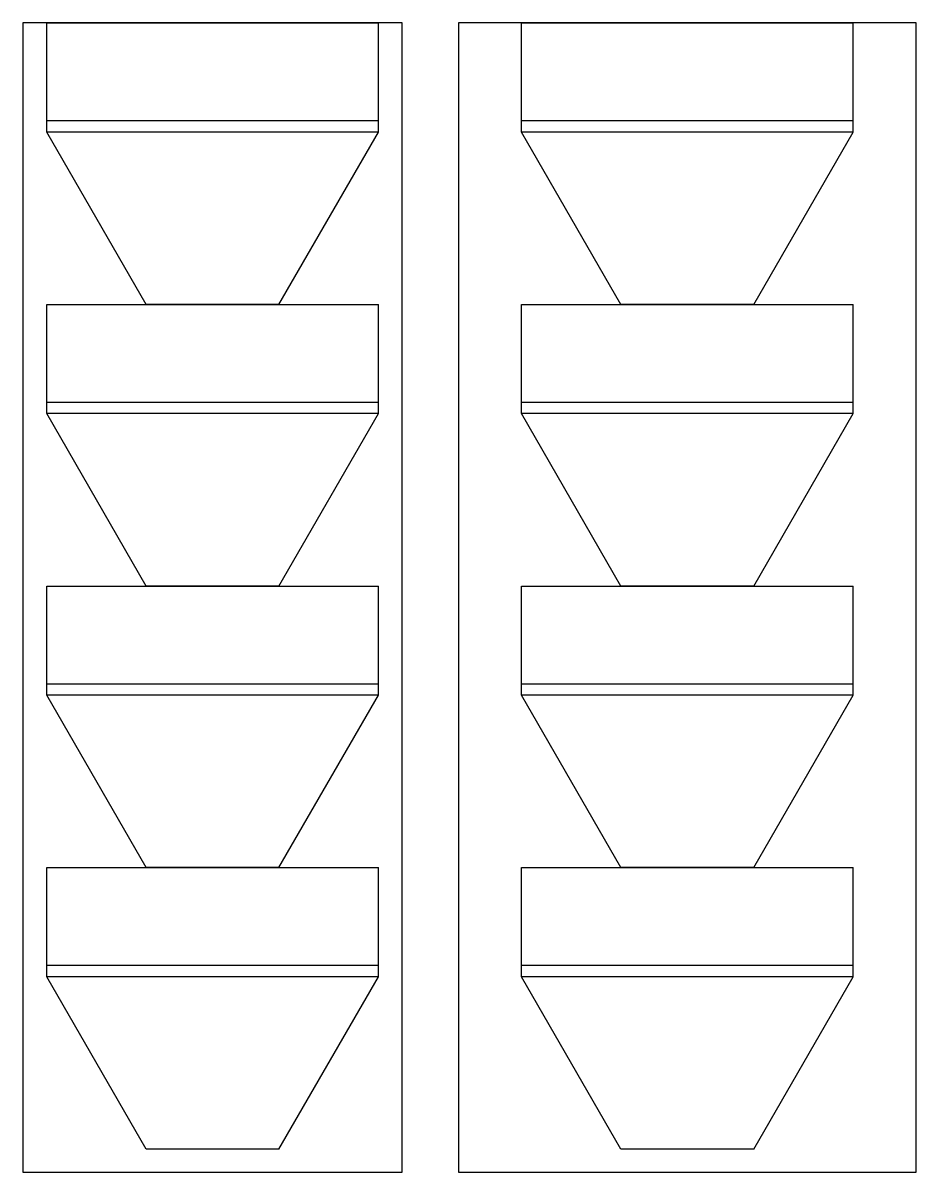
# Model space of a CAD drawing. Header units: millimetres. Extents: x 1388 to 8110, y -1425 to 5021.
# Drawn here: x 4740 to 5517, y 2280 to 3280 of the extents above; entities that cross this region are included whole.
import ezdxf

# ---------------------------------------------------------------- set-up
doc = ezdxf.new("R2010")
doc.units = ezdxf.units.MM

msp = doc.modelspace()

# ---------------------------------------------------------------- linework, layer by layer
for p, q in [((4760.255, 3185.331), (4760.255, 3280.331)), ((4760.255, 3280.331), (5048.93, 3280.331)), ((5048.93, 3185.331), (5048.93, 3280.331)), ((5173.391, 3185.331), (5173.391, 3280.331)), ((5173.391, 3280.331), (5462.066, 3280.331)), ((5462.066, 3185.331), (5462.066, 3280.331)), ((4760.255, 3195.331), (5048.93, 3195.331)), ((5173.391, 3195.331), (5462.066, 3195.331)), ((4846.858, 3035.331), (4760.255, 3185.331)), ((4962.328, 3035.331), (5048.93, 3185.331)), ((5259.994, 3035.331), (5173.391, 3185.331)), ((5375.464, 3035.331), (5462.066, 3185.331)), ((4760.255, 2940.331), (4760.255, 3035.331)), ((4760.255, 3035.331), (5048.93, 3035.331)), ((5048.93, 2940.331), (5048.93, 3035.331)), ((5173.391, 2940.331), (5173.391, 3035.331)), ((5173.391, 3035.331), (5462.066, 3035.331)), ((5462.066, 2940.331), (5462.066, 3035.331)), ((4760.255, 2950.331), (5048.93, 2950.331)), ((5173.391, 2950.331), (5462.066, 2950.331)), ((4846.858, 2790.331), (4760.255, 2940.331)), ((4962.328, 2790.331), (5048.93, 2940.331)), ((5259.994, 2790.331), (5173.391, 2940.331)), ((5375.464, 2790.331), (5462.066, 2940.331)), ((4760.255, 2695.331), (4760.255, 2790.331)), ((4760.255, 2790.331), (5048.93, 2790.331)), ((5048.93, 2695.331), (5048.93, 2790.331)), ((5173.391, 2695.331), (5173.391, 2790.331)), ((5173.391, 2790.331), (5462.066, 2790.331)), ((5462.066, 2695.331), (5462.066, 2790.331)), ((4760.255, 2705.331), (5048.93, 2705.331)), ((5173.391, 2705.331), (5462.066, 2705.331)), ((4846.858, 2545.331), (4760.255, 2695.331)), ((4962.328, 2545.331), (5048.93, 2695.331)), ((5259.994, 2545.331), (5173.391, 2695.331)), ((5375.464, 2545.331), (5462.066, 2695.331)), ((4760.255, 2450.331), (4760.255, 2545.331)), ((4760.255, 2545.331), (5048.93, 2545.331)), ((5048.93, 2450.331), (5048.93, 2545.331)), ((5173.391, 2450.331), (5173.391, 2545.331)), ((5173.391, 2545.331), (5462.066, 2545.331)), ((5462.066, 2450.331), (5462.066, 2545.331)), ((4760.255, 2460.331), (5048.93, 2460.331)), ((5173.391, 2460.331), (5462.066, 2460.331)), ((4846.858, 2300.331), (4760.255, 2450.331)), ((4962.328, 2300.331), (5048.93, 2450.331)), ((5259.994, 2300.331), (5173.391, 2450.331)), ((5375.464, 2300.331), (5462.066, 2450.331))]:
    msp.add_line(p, q)
at = {"color": 240, "true_color": 0xed1f24}
for points in [[(4739.593, 2280.331), (5069.593, 2280.331), (5069.593, 3280.331), (4739.593, 3280.331)], [(5118.729, 2280.331), (5516.729, 2280.331), (5516.729, 3280.331), (5118.729, 3280.331)]]:
    msp.add_lwpolyline(points, close=True, dxfattribs=at)
for points in [[(5048.93, 3185.331), (4760.255, 3185.331)], [(5462.066, 3185.331), (5173.391, 3185.331)], [(4962.328, 3035.331), (4846.858, 3035.331)], [(5375.464, 3035.331), (5259.994, 3035.331)], [(5048.93, 2940.331), (4760.255, 2940.331)], [(5462.066, 2940.331), (5173.391, 2940.331)], [(4962.328, 2790.331), (4846.858, 2790.331)], [(5375.464, 2790.331), (5259.994, 2790.331)], [(5048.93, 2695.331), (4760.255, 2695.331)], [(5462.066, 2695.331), (5173.391, 2695.331)], [(4962.328, 2545.331), (4846.858, 2545.331)], [(5375.464, 2545.331), (5259.994, 2545.331)], [(5048.93, 2450.331), (4760.255, 2450.331)], [(5462.066, 2450.331), (5173.391, 2450.331)], [(4962.328, 2300.331), (4846.858, 2300.331)], [(5375.464, 2300.331), (5259.994, 2300.331)]]:
    msp.add_lwpolyline(points)

doc.saveas('drawing.dxf')
